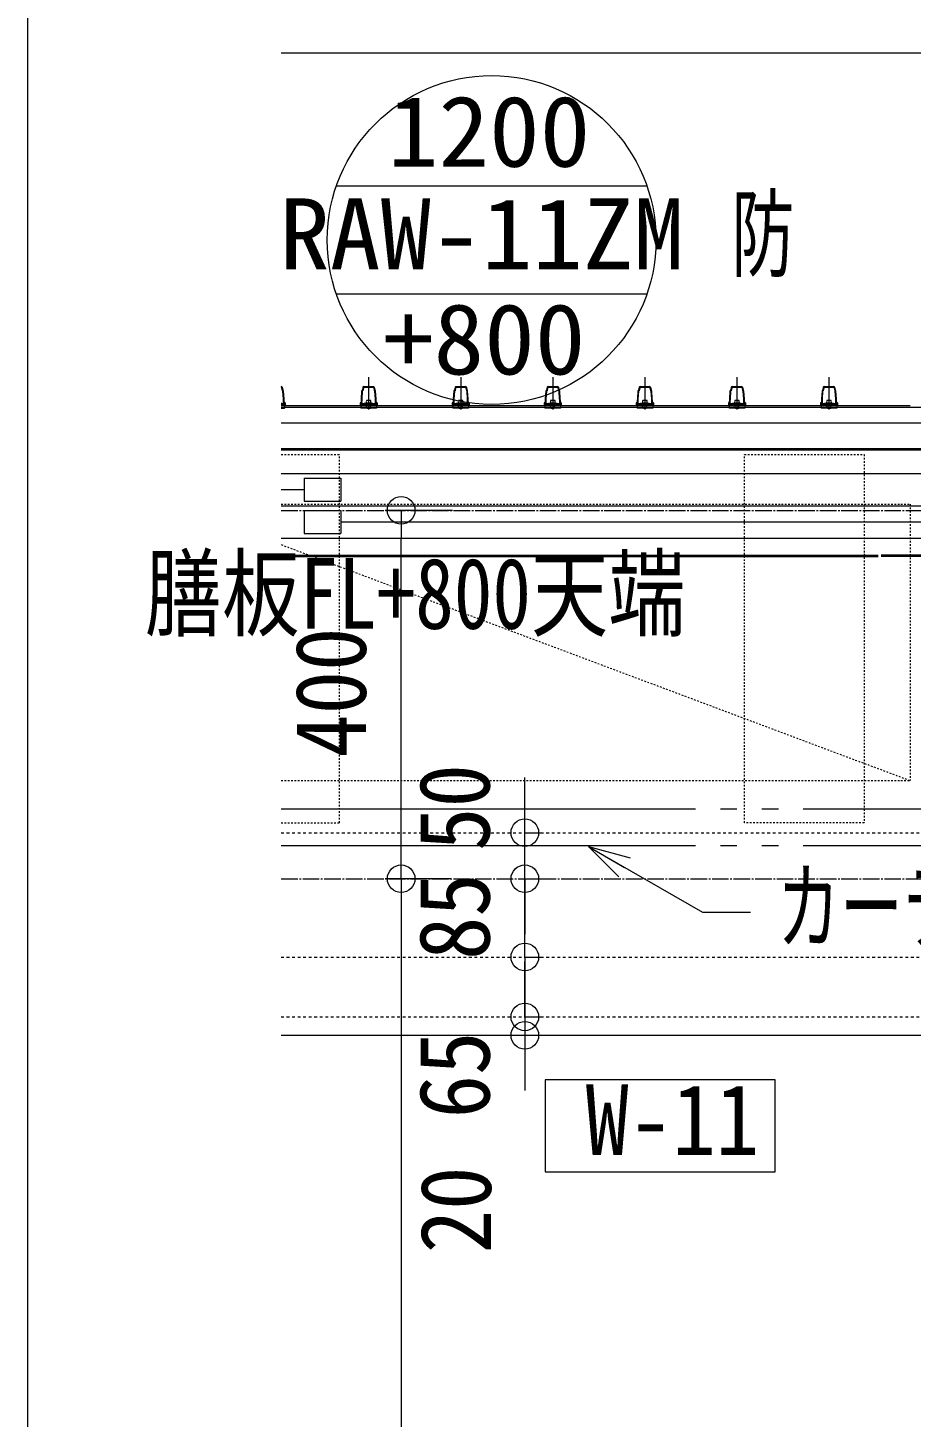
# Model space of a CAD drawing. Units: millimetres at full size, sheet at 1:30. Extents: x -17796 to 21385, y -23279 to 7734.
# Drawn here: x 11809 to 12768, y 2296 to 3805 of the extents above; entities that cross this region are included whole.
import ezdxf
from ezdxf.enums import TextEntityAlignment as Align

# ---------------------------------------------------------------- set-up
doc = ezdxf.new("R2010")
doc.units = ezdxf.units.MM
doc.header["$LTSCALE"] = 30
for name, pattern in [('USER10', [0.12, 0.06, -0.06]), ('USER14', [18.9, 15, -0.9, 0.6, -0.9, 0.6, -0.9]), ('USER4', [0.78, 0.6, -0.06, 0.06, -0.06]), ('USER7', [0.2, 0.1, -0.1])]:
    doc.linetypes.add(name, pattern=pattern)
for name, color, linetype, lineweight in [('0-1_(W)電灯', 253, 'Continuous', 18), ('0-B_0_6P', 54, 'USER4', 18), ('1-8_CH表記', 2, 'Continuous', 18), ('3-8_符号', 6, 'Continuous', 18)]:
    doc.layers.add(name, color=color, linetype=linetype, lineweight=lineweight)
doc.styles.add('ＭＳ ゴシック', font='')
doc.styles.get('ＭＳ ゴシック').set_extended_font_data('MS Gothic')

msp = doc.modelspace()

# ---------------------------------------------------------------- linework, layer by layer
at = {"layer": '0-1_(W)電灯', "color": 6}
for p, q in [((12084.07, 3777.68), (12804.07, 3777.68)), ((12481.33, 3633.13), (12144.05, 3633.13)), ((12481.33, 3515.86), (12144.05, 3515.86)), ((12226.04, 2880.96), (12196.91, 2880.96)), ((12214.41, 2850.96), (12214.41, -689.04)), ((12084.07, 2710.96), (13315.07, 2710.96))]:
    msp.add_line(p, q, dxfattribs=at)
at = {"layer": '0-1_(W)電灯', "color": 9}
for p, q in [((12179.07, 3425.56), (12179.07, 3390.33)), ((12279.07, 3425.56), (12279.07, 3390.33)), ((12379.07, 3425.56), (12379.07, 3390.33)), ((12479.07, 3425.56), (12479.07, 3390.33)), ((12579.07, 3425.56), (12579.07, 3390.33)), ((12679.07, 3425.56), (12679.07, 3390.33)), ((12084.07, 3415.47), (12084.24, 3415.47)), ((12084.64, 3413.96), (12085.24, 3410.76)), ((12085.22, 3414.66), (12085.82, 3411.46)), ((12085.24, 3410.76), (12085.45, 3410.76)), ((12086.5, 3402.13), (12085.95, 3410.29)), ((12087.2, 3402.17), (12086.63, 3410.54)), ((12171.51, 3410.54), (12170.93, 3402.17)), ((12172.19, 3410.29), (12171.63, 3402.13)), ((12172.92, 3414.66), (12172.32, 3411.46)), ((12172.69, 3410.76), (12172.9, 3410.76)), ((12173.5, 3413.96), (12172.9, 3410.76)), ((12173.9, 3415.47), (12184.24, 3415.47)), ((12174.48, 3414.77), (12183.66, 3414.77)), ((12184.64, 3413.96), (12185.24, 3410.76)), ((12185.22, 3414.66), (12185.82, 3411.46)), ((12185.24, 3410.76), (12185.45, 3410.76)), ((12186.5, 3402.13), (12185.95, 3410.29)), ((12187.2, 3402.17), (12186.63, 3410.54)), ((12271.51, 3410.54), (12270.93, 3402.17)), ((12272.19, 3410.29), (12271.63, 3402.13)), ((12272.92, 3414.66), (12272.32, 3411.46)), ((12272.69, 3410.76), (12272.9, 3410.76)), ((12273.5, 3413.96), (12272.9, 3410.76)), ((12273.9, 3415.47), (12284.24, 3415.47)), ((12274.48, 3414.77), (12283.66, 3414.77)), ((12284.64, 3413.96), (12285.24, 3410.76)), ((12285.22, 3414.66), (12285.82, 3411.46)), ((12285.24, 3410.76), (12285.45, 3410.76)), ((12286.5, 3402.13), (12285.95, 3410.29)), ((12287.2, 3402.17), (12286.63, 3410.54)), ((12371.51, 3410.54), (12370.93, 3402.17)), ((12372.19, 3410.29), (12371.63, 3402.13)), ((12372.92, 3414.66), (12372.32, 3411.46)), ((12372.69, 3410.76), (12372.9, 3410.76)), ((12373.5, 3413.96), (12372.9, 3410.76)), ((12373.9, 3415.47), (12384.24, 3415.47)), ((12374.48, 3414.77), (12383.66, 3414.77)), ((12384.64, 3413.96), (12385.24, 3410.76)), ((12385.22, 3414.66), (12385.82, 3411.46)), ((12385.24, 3410.76), (12385.45, 3410.76)), ((12386.5, 3402.13), (12385.95, 3410.29)), ((12387.2, 3402.17), (12386.63, 3410.54)), ((12471.51, 3410.54), (12470.93, 3402.17)), ((12472.19, 3410.29), (12471.63, 3402.13)), ((12472.92, 3414.66), (12472.32, 3411.46)), ((12472.69, 3410.76), (12472.9, 3410.76)), ((12473.5, 3413.96), (12472.9, 3410.76)), ((12473.9, 3415.47), (12484.24, 3415.47)), ((12474.48, 3414.77), (12483.66, 3414.77)), ((12484.64, 3413.96), (12485.24, 3410.76)), ((12485.22, 3414.66), (12485.82, 3411.46)), ((12485.24, 3410.76), (12485.45, 3410.76)), ((12486.5, 3402.13), (12485.95, 3410.29)), ((12487.2, 3402.17), (12486.63, 3410.54)), ((12571.51, 3410.54), (12570.93, 3402.17)), ((12572.19, 3410.29), (12571.63, 3402.13)), ((12572.92, 3414.66), (12572.32, 3411.46)), ((12572.69, 3410.76), (12572.9, 3410.76)), ((12573.5, 3413.96), (12572.9, 3410.76)), ((12573.9, 3415.47), (12584.24, 3415.47)), ((12574.48, 3414.77), (12583.66, 3414.77)), ((12584.64, 3413.96), (12585.24, 3410.76)), ((12585.22, 3414.66), (12585.82, 3411.46)), ((12585.24, 3410.76), (12585.45, 3410.76)), ((12586.5, 3402.13), (12585.95, 3410.29)), ((12587.2, 3402.17), (12586.63, 3410.54)), ((12671.51, 3410.54), (12670.93, 3402.17)), ((12672.19, 3410.29), (12671.63, 3402.13)), ((12672.92, 3414.66), (12672.32, 3411.46)), ((12672.69, 3410.76), (12672.9, 3410.76)), ((12673.5, 3413.96), (12672.9, 3410.76)), ((12673.9, 3415.47), (12684.24, 3415.47)), ((12674.48, 3414.77), (12683.66, 3414.77)), ((12684.64, 3413.96), (12685.24, 3410.76)), ((12685.22, 3414.66), (12685.82, 3411.46)), ((12685.24, 3410.76), (12685.45, 3410.76)), ((12686.5, 3402.13), (12685.95, 3410.29)), ((12687.2, 3402.17), (12686.63, 3410.54)), ((12084.07, 3395.56), (12087.57, 3395.56)), ((12084.07, 3394.76), (12087.57, 3394.76)), ((12087.32, 3398.77), (12087.32, 3396.56)), ((12087.57, 3397.56), (12087.57, 3391.76)), ((12088.37, 3397.56), (12087.57, 3397.56)), ((12088.37, 3397.56), (12088.37, 3395.56)), ((12169.77, 3397.56), (12169.77, 3395.56)), ((12170.57, 3397.56), (12169.77, 3397.56)), ((12170.57, 3397.56), (12170.57, 3391.76)), ((12187.57, 3395.56), (12170.57, 3395.56)), ((12187.57, 3394.76), (12170.57, 3394.76)), ((12170.82, 3398.77), (12170.82, 3396.56)), ((12176.07, 3397.37), (12176.07, 3396.97)), ((12177.07, 3400.46), (12181.07, 3400.46)), ((12177.07, 3395.56), (12177.07, 3397.46)), ((12177.07, 3392.96), (12177.07, 3395.5)), ((12181.07, 3395.56), (12181.07, 3397.46)), ((12181.07, 3392.96), (12181.07, 3395.5)), ((12182.07, 3397.37), (12182.07, 3396.97)), ((12187.32, 3398.77), (12187.32, 3396.56)), ((12187.57, 3397.56), (12187.57, 3391.76)), ((12188.37, 3397.56), (12187.57, 3397.56)), ((12188.37, 3397.56), (12188.37, 3395.56)), ((12269.77, 3397.56), (12269.77, 3395.56)), ((12270.57, 3397.56), (12269.77, 3397.56)), ((12270.57, 3397.56), (12270.57, 3391.76)), ((12287.57, 3395.56), (12270.57, 3395.56)), ((12287.57, 3394.76), (12270.57, 3394.76)), ((12270.82, 3398.77), (12270.82, 3396.56)), ((12276.07, 3397.37), (12276.07, 3396.97)), ((12277.07, 3400.46), (12281.07, 3400.46)), ((12277.07, 3395.56), (12277.07, 3397.46)), ((12277.07, 3392.96), (12277.07, 3395.5)), ((12281.07, 3395.56), (12281.07, 3397.46)), ((12281.07, 3392.96), (12281.07, 3395.5)), ((12282.07, 3397.37), (12282.07, 3396.97)), ((12287.32, 3398.77), (12287.32, 3396.56)), ((12287.57, 3397.56), (12287.57, 3391.76)), ((12288.37, 3397.56), (12287.57, 3397.56)), ((12288.37, 3397.56), (12288.37, 3395.56)), ((12369.77, 3397.56), (12369.77, 3395.56)), ((12370.57, 3397.56), (12369.77, 3397.56)), ((12370.57, 3397.56), (12370.57, 3391.76)), ((12387.57, 3395.56), (12370.57, 3395.56)), ((12387.57, 3394.76), (12370.57, 3394.76)), ((12370.82, 3398.77), (12370.82, 3396.56)), ((12376.07, 3397.37), (12376.07, 3396.97)), ((12377.07, 3400.46), (12381.07, 3400.46)), ((12377.07, 3395.56), (12377.07, 3397.46)), ((12377.07, 3392.96), (12377.07, 3395.5)), ((12381.07, 3395.56), (12381.07, 3397.46)), ((12381.07, 3392.96), (12381.07, 3395.5)), ((12382.07, 3397.37), (12382.07, 3396.97)), ((12387.32, 3398.77), (12387.32, 3396.56)), ((12387.57, 3397.56), (12387.57, 3391.76)), ((12388.37, 3397.56), (12387.57, 3397.56)), ((12388.37, 3397.56), (12388.37, 3395.56)), ((12469.77, 3397.56), (12469.77, 3395.56)), ((12470.57, 3397.56), (12469.77, 3397.56)), ((12470.57, 3397.56), (12470.57, 3391.76)), ((12487.57, 3395.56), (12470.57, 3395.56)), ((12487.57, 3394.76), (12470.57, 3394.76)), ((12470.82, 3398.77), (12470.82, 3396.56)), ((12476.07, 3397.37), (12476.07, 3396.97)), ((12477.07, 3400.46), (12481.07, 3400.46)), ((12477.07, 3395.56), (12477.07, 3397.46)), ((12477.07, 3392.96), (12477.07, 3395.5)), ((12481.07, 3395.56), (12481.07, 3397.46)), ((12481.07, 3392.96), (12481.07, 3395.5)), ((12482.07, 3397.37), (12482.07, 3396.97)), ((12487.32, 3398.77), (12487.32, 3396.56)), ((12487.57, 3397.56), (12487.57, 3391.76)), ((12488.37, 3397.56), (12487.57, 3397.56)), ((12488.37, 3397.56), (12488.37, 3395.56)), ((12569.77, 3397.56), (12569.77, 3395.56)), ((12570.57, 3397.56), (12569.77, 3397.56)), ((12570.57, 3397.56), (12570.57, 3391.76)), ((12587.57, 3395.56), (12570.57, 3395.56)), ((12587.57, 3394.76), (12570.57, 3394.76)), ((12570.82, 3398.77), (12570.82, 3396.56)), ((12576.07, 3397.37), (12576.07, 3396.97)), ((12577.07, 3400.46), (12581.07, 3400.46)), ((12577.07, 3395.56), (12577.07, 3397.46)), ((12577.07, 3392.96), (12577.07, 3395.5)), ((12581.07, 3395.56), (12581.07, 3397.46)), ((12581.07, 3392.96), (12581.07, 3395.5)), ((12582.07, 3397.37), (12582.07, 3396.97)), ((12587.32, 3398.77), (12587.32, 3396.56)), ((12587.57, 3397.56), (12587.57, 3391.76)), ((12588.37, 3397.56), (12587.57, 3397.56)), ((12588.37, 3397.56), (12588.37, 3395.56)), ((12669.77, 3397.56), (12669.77, 3395.56)), ((12670.57, 3397.56), (12669.77, 3397.56)), ((12670.57, 3397.56), (12670.57, 3391.76)), ((12687.57, 3395.56), (12670.57, 3395.56)), ((12687.57, 3394.76), (12670.57, 3394.76)), ((12670.82, 3398.77), (12670.82, 3396.56)), ((12676.07, 3397.37), (12676.07, 3396.97)), ((12677.07, 3400.46), (12681.07, 3400.46)), ((12677.07, 3395.56), (12677.07, 3397.46)), ((12677.07, 3392.96), (12677.07, 3395.5)), ((12681.07, 3395.56), (12681.07, 3397.46)), ((12681.07, 3392.96), (12681.07, 3395.5)), ((12682.07, 3397.37), (12682.07, 3396.97)), ((12687.32, 3398.77), (12687.32, 3396.56)), ((12687.57, 3397.56), (12687.57, 3391.76)), ((12688.37, 3397.56), (12687.57, 3397.56)), ((12688.37, 3397.56), (12688.37, 3395.56)), ((12084.07, 3392.96), (12747.83, 3392.96)), ((12084.07, 3391.76), (12087.57, 3391.76)), ((12187.57, 3391.76), (12170.57, 3391.76)), ((12177.47, 3392.06), (12175.47, 3392.96)), ((12177.47, 3392.06), (12180.67, 3392.06)), ((12180.67, 3392.06), (12182.67, 3392.96)), ((12287.57, 3391.76), (12270.57, 3391.76)), ((12277.47, 3392.06), (12275.47, 3392.96)), ((12277.47, 3392.06), (12280.67, 3392.06)), ((12280.67, 3392.06), (12282.67, 3392.96)), ((12387.57, 3391.76), (12370.57, 3391.76)), ((12377.47, 3392.06), (12375.47, 3392.96)), ((12377.47, 3392.06), (12380.67, 3392.06)), ((12380.67, 3392.06), (12382.67, 3392.96)), ((12487.57, 3391.76), (12470.57, 3391.76)), ((12477.47, 3392.06), (12475.47, 3392.96)), ((12477.47, 3392.06), (12480.67, 3392.06)), ((12480.67, 3392.06), (12482.67, 3392.96)), ((12587.57, 3391.76), (12570.57, 3391.76)), ((12577.47, 3392.06), (12575.47, 3392.96)), ((12577.47, 3392.06), (12580.67, 3392.06)), ((12580.67, 3392.06), (12582.67, 3392.96)), ((12687.57, 3391.76), (12670.57, 3391.76)), ((12677.47, 3392.06), (12675.47, 3392.96)), ((12677.47, 3392.06), (12680.67, 3392.06)), ((12680.67, 3392.06), (12682.67, 3392.96)), ((12748.02, 3392.96), (12841.07, 3392.96)), ((12084.07, 3375.96), (12755.42, 3375.96)), ((12755.42, 3375.96), (12841.07, 3375.96)), ((12084.07, 3347.96), (12735.57, 3347.96)), ((12084.07, 3346.76), (12735.57, 3346.76)), ((12735.57, 3347.96), (12858.07, 3347.96)), ((12735.57, 3346.76), (12873.07, 3346.76)), ((12084.07, 3320.96), (12834.07, 3320.96)), ((12109.07, 3315.96), (12149.07, 3315.96)), ((12109.07, 3315.96), (12109.07, 3290.96)), ((12149.07, 3315.96), (12149.07, 3290.96)), ((12084.07, 3303.46), (12109.07, 3303.46)), ((12109.07, 3290.96), (12149.07, 3290.96)), ((12109.07, 3280.96), (12149.07, 3280.96)), ((12109.07, 3280.96), (12109.07, 3255.96)), ((12149.07, 3280.96), (12149.07, 3255.96)), ((12149.07, 3268.46), (12796.07, 3268.46)), ((12084.07, 3250.96), (12834.07, 3250.96)), ((12084.07, 3250.96), (12834.07, 3250.96)), ((12109.07, 3255.96), (12149.07, 3255.96)), ((12084.07, 3232.46), (12732.57, 3232.46)), ((12084.07, 3230.96), (12732.57, 3230.96)), ((12849.07, 3232.46), (12735.57, 3232.46)), ((12849.07, 3230.96), (12735.57, 3230.96))]:
    msp.add_line(p, q, dxfattribs=at)
at = {"layer": '0-1_(W)電灯', "color": 7}
for p, q in [((12084.07, 3285.96), (12834.07, 3285.96)), ((12214.41, 3280.96), (12214.41, 3250.96)), ((12348.72, 2930.96), (12348.72, 2960.96)), ((12418, 2915.82), (12456.97, 2893.32)), ((12214.41, 2880.96), (12214.41, 2910.96)), ((12348.72, 2880.96), (12348.72, 2910.96)), ((12214.41, 2880.96), (12214.41, 2850.96)), ((12348.72, 2880.96), (12348.72, 2850.96)), ((12348.72, 2795.96), (12348.72, 2825.96)), ((12348.72, 2795.96), (12348.72, 2765.96)), ((12348.72, 2730.96), (12348.72, 2760.96)), ((12348.72, 2730.96), (12348.72, 2700.96)), ((12348.72, 2710.96), (12348.72, 2680.96))]:
    msp.add_line(p, q, dxfattribs=at)
at = {"layer": '0-1_(W)電灯', "color": 171}
for p, q in [((12270.2, 3280.96), (12196.91, 3280.96)), ((12214.41, 2910.96), (12214.41, 3250.96)), ((12348.72, 2960.96), (12348.72, 2990.96)), ((12348.72, 2910.96), (12348.72, 2940.96)), ((12348.72, 2930.96), (12366.22, 2930.96)), ((12348.72, 2880.96), (12348.72, 2930.96)), ((12268.05, 2880.96), (12196.91, 2880.96)), ((12348.72, 2880.96), (12366.22, 2880.96)), ((12348.72, 2795.96), (12348.72, 2880.96)), ((12348.72, 2880.96), (12366.22, 2880.96)), ((12348.72, 2825.96), (12348.72, 2855.96)), ((12348.72, 2850.96), (12348.72, 2820.96)), ((12348.72, 2795.96), (12366.22, 2795.96)), ((12348.72, 2795.96), (12366.22, 2795.96)), ((12348.72, 2760.96), (12348.72, 2790.96)), ((12348.72, 2765.96), (12348.72, 2735.96)), ((12348.72, 2730.96), (12366.22, 2730.96)), ((12348.72, 2730.96), (12348.72, 2710.96)), ((12348.72, 2710.96), (12366.22, 2710.96)), ((12348.72, 2700.96), (12348.72, 2670.96)), ((12348.72, 2680.96), (12348.72, 2650.96))]:
    msp.add_line(p, q, dxfattribs=at)
at = {"layer": '0-1_(W)電灯', "color": 3, "linetype": 'USER14'}
for p, q in [((12084.07, 2956.96), (12949.07, 2956.96)), ((12084.07, 2916.96), (12949.07, 2916.96))]:
    msp.add_line(p, q, dxfattribs=at)
at = {"layer": '0-1_(W)電灯', "color": 142, "linetype": 'USER7'}
for p, q in [((12084.07, 2930.96), (13309.07, 2930.96)), ((12084.07, 2795.96), (13384.07, 2795.96))]:
    msp.add_line(p, q, dxfattribs=at)
at = {"layer": '0-1_(W)電灯', "color": 54, "linetype": 'USER4'}
msp.add_line((12084.07, 2880.96), (13384.07, 2880.96), dxfattribs=at)
at = {"layer": '0-1_(W)電灯', "color": 4, "linetype": 'USER7'}
msp.add_line((12084.07, 2730.96), (13384.07, 2730.96), dxfattribs=at)
at = {"layer": '0-1_(W)電灯', "color": 9}
for points in [[(12084.07, 3394.76), (12747.92, 3394.76), (12767.32, 3394.76)], [(12084.07, 3320.96), (12834.07, 3320.96), (12834.07, 3250.96)]]:
    msp.add_lwpolyline(points, dxfattribs=at)
at = {"layer": '0-1_(W)電灯', "color": 7}
msp.add_lwpolyline([(12450.94, 2882.88), (12418, 2915.82), (12463, 2903.76)], dxfattribs=at)
at = {"layer": '0-1_(W)電灯', "color": 94}
msp.add_lwpolyline([(12594, 2844.15), (12542.14, 2844.15), (12418.78, 2915.37)], dxfattribs=at)
at = {"layer": '0-1_(W)電灯', "color": 171}
msp.add_lwpolyline([(12348.72, 2795.96), (12348.72, 2730.96), (12366.22, 2730.96)], dxfattribs=at)
at = {"layer": '0-1_(W)電灯', "color": 2}
msp.add_lwpolyline([(12370.78, 2562.66), (12620.78, 2562.66), (12620.78, 2662.66), (12370.78, 2662.66)], close=True, dxfattribs=at)
at = {"layer": '0-1_(W)電灯', "color": 6}
msp.add_circle((12312.69, 3574.49), 178.54, dxfattribs=at)
at = {"layer": '0-1_(W)電灯', "color": 7}
for centre in [(12214.41, 3280.96), (12348.72, 2930.96), (12214.41, 2880.96), (12214.41, 2880.96), (12348.72, 2880.96), (12348.72, 2880.96), (12348.72, 2795.96), (12348.72, 2795.96), (12348.72, 2730.96), (12348.72, 2730.96), (12348.72, 2710.96)]:
    msp.add_circle(centre, 15, dxfattribs=at)
at = {"layer": '0-1_(W)電灯', "color": 9}
for centre, radius, start, end in [((12083.66, 3413.77), 1, 10.61965, 65.7402), ((12084.24, 3414.47), 1, 10.61965, 90), ((12085.45, 3410.26), 0.5, 3.90049, 90), ((12085.63, 3410.47), 1, 3.90049, 79.19518), ((12172.5, 3410.47), 1, 100.80482, 176.0995), ((12172.69, 3410.26), 0.5, 90, 176.0995), ((12173.9, 3414.47), 1, 90, 169.38034), ((12174.48, 3413.77), 1, 90, 169.38034), ((12183.66, 3413.77), 1, 10.61965, 90), ((12184.24, 3414.47), 1, 10.61965, 90), ((12185.45, 3410.26), 0.5, 3.90049, 90), ((12185.63, 3410.47), 1, 3.90049, 79.19518), ((12272.5, 3410.47), 1, 100.80482, 176.0995), ((12272.69, 3410.26), 0.5, 90, 176.0995), ((12273.9, 3414.47), 1, 90, 169.38034), ((12274.48, 3413.77), 1, 90, 169.38034), ((12283.66, 3413.77), 1, 10.61965, 90), ((12284.24, 3414.47), 1, 10.61965, 90), ((12285.45, 3410.26), 0.5, 3.90049, 90), ((12285.63, 3410.47), 1, 3.90049, 79.19518), ((12372.5, 3410.47), 1, 100.80482, 176.0995), ((12372.69, 3410.26), 0.5, 90, 176.0995), ((12373.9, 3414.47), 1, 90, 169.38034), ((12374.48, 3413.77), 1, 90, 169.38034), ((12383.66, 3413.77), 1, 10.61965, 90), ((12384.24, 3414.47), 1, 10.61965, 90), ((12385.45, 3410.26), 0.5, 3.90049, 90), ((12385.63, 3410.47), 1, 3.90049, 79.19518), ((12472.5, 3410.47), 1, 100.80482, 176.0995), ((12472.69, 3410.26), 0.5, 90, 176.0995), ((12473.9, 3414.47), 1, 90, 169.38034), ((12474.48, 3413.77), 1, 90, 169.38034), ((12483.66, 3413.77), 1, 10.61965, 90), ((12484.24, 3414.47), 1, 10.61965, 90), ((12485.45, 3410.26), 0.5, 3.90049, 90), ((12485.63, 3410.47), 1, 3.90049, 79.19518), ((12572.5, 3410.47), 1, 100.80482, 176.0995), ((12572.69, 3410.26), 0.5, 90, 176.0995), ((12573.9, 3414.47), 1, 90, 169.38034), ((12574.48, 3413.77), 1, 90, 169.38034), ((12583.66, 3413.77), 1, 10.61965, 90), ((12584.24, 3414.47), 1, 10.61965, 90), ((12585.45, 3410.26), 0.5, 3.90049, 90), ((12585.63, 3410.47), 1, 3.90049, 79.19518), ((12672.5, 3410.47), 1, 100.80482, 176.0995), ((12672.69, 3410.26), 0.5, 90, 176.0995), ((12673.9, 3414.47), 1, 90, 169.38034), ((12674.48, 3413.77), 1, 90, 169.38034), ((12683.66, 3413.77), 1, 10.61965, 90), ((12684.24, 3414.47), 1, 10.61965, 90), ((12685.45, 3410.26), 0.5, 3.90049, 90), ((12685.63, 3410.47), 1, 3.90049, 79.19518), ((12079.07, 3295.82), 101.2, 86.33082, 87.16803), ((12079.07, 3295.82), 100, 85.88365, 87.13402), ((12085.61, 3397.81), 1, 266.33082, 358.85397), ((12086.32, 3396.56), 1, 265.88364, 0), ((12037.32, 3398.77), 49.3, 358.85397, 3.90049), ((12037.32, 3398.77), 50, 0, 3.90049), ((12087.57, 3395.56), 0.8, 270, 0), ((12170.57, 3395.56), 0.8, 180.00001, 270), ((12220.82, 3398.77), 50, 176.0995, 180.00001), ((12171.82, 3396.56), 1, 180.00001, 274.11636), ((12220.82, 3398.77), 49.3, 176.0995, 181.14603), ((12172.53, 3397.81), 1, 181.14602, 273.66918), ((12179.07, 3295.82), 100, 85.88365, 94.11636), ((12179.07, 3295.82), 101.2, 91.69874, 93.66918), ((12179.07, 3295.82), 101.6, 88.30795, 91.69205), ((12178.67, 3398.96), 2.19, 136.84761, 223.15239), ((12179.47, 3398.96), 2.19, 316.84761, 43.15239), ((12179.07, 3295.82), 101.2, 86.33082, 88.30126), ((12185.61, 3397.81), 1, 266.33082, 358.85397), ((12186.32, 3396.56), 1, 265.88364, 0), ((12137.32, 3398.77), 49.3, 358.85397, 3.90049), ((12137.32, 3398.77), 50, 0, 3.90049), ((12187.57, 3395.56), 0.8, 270, 0), ((12270.57, 3395.56), 0.8, 180.00001, 270), ((12320.82, 3398.77), 50, 176.0995, 180.00001), ((12271.82, 3396.56), 1, 180.00001, 274.11636), ((12320.82, 3398.77), 49.3, 176.0995, 181.14603), ((12272.53, 3397.81), 1, 181.14602, 273.66918), ((12279.07, 3295.82), 100, 85.88365, 94.11636), ((12279.07, 3295.82), 101.2, 91.69874, 93.66918), ((12279.07, 3295.82), 101.6, 88.30795, 91.69205), ((12278.67, 3398.96), 2.19, 136.84761, 223.15239), ((12279.47, 3398.96), 2.19, 316.84761, 43.15239), ((12279.07, 3295.82), 101.2, 86.33082, 88.30126), ((12285.61, 3397.81), 1, 266.33082, 358.85397), ((12286.32, 3396.56), 1, 265.88364, 0), ((12237.32, 3398.77), 49.3, 358.85397, 3.90049), ((12237.32, 3398.77), 50, 0, 3.90049), ((12287.57, 3395.56), 0.8, 270, 0), ((12370.57, 3395.56), 0.8, 180.00001, 270), ((12420.82, 3398.77), 50, 176.0995, 180.00001), ((12371.82, 3396.56), 1, 180.00001, 274.11636), ((12420.82, 3398.77), 49.3, 176.0995, 181.14603), ((12372.53, 3397.81), 1, 181.14602, 273.66918), ((12379.07, 3295.82), 100, 85.88365, 94.11636), ((12379.07, 3295.82), 101.2, 91.69874, 93.66918), ((12379.07, 3295.82), 101.6, 88.30795, 91.69205), ((12378.67, 3398.96), 2.19, 136.84761, 223.15239), ((12379.47, 3398.96), 2.19, 316.84761, 43.15239), ((12379.07, 3295.82), 101.2, 86.33082, 88.30126), ((12385.61, 3397.81), 1, 266.33082, 358.85397), ((12386.32, 3396.56), 1, 265.88364, 0), ((12337.32, 3398.77), 49.3, 358.85397, 3.90049), ((12337.32, 3398.77), 50, 0, 3.90049), ((12387.57, 3395.56), 0.8, 270, 0), ((12470.57, 3395.56), 0.8, 180.00001, 270), ((12520.82, 3398.77), 50, 176.0995, 180.00001), ((12471.82, 3396.56), 1, 180.00001, 274.11636), ((12520.82, 3398.77), 49.3, 176.0995, 181.14603), ((12472.53, 3397.81), 1, 181.14602, 273.66918), ((12479.07, 3295.82), 100, 85.88365, 94.11636), ((12479.07, 3295.82), 101.2, 91.69874, 93.66918), ((12479.07, 3295.82), 101.6, 88.30795, 91.69205), ((12478.67, 3398.96), 2.19, 136.84761, 223.15239), ((12479.47, 3398.96), 2.19, 316.84761, 43.15239), ((12479.07, 3295.82), 101.2, 86.33082, 88.30126), ((12485.61, 3397.81), 1, 266.33082, 358.85397), ((12486.32, 3396.56), 1, 265.88364, 0), ((12437.32, 3398.77), 49.3, 358.85397, 3.90049), ((12437.32, 3398.77), 50, 0, 3.90049), ((12487.57, 3395.56), 0.8, 270, 0), ((12570.57, 3395.56), 0.8, 180.00001, 270), ((12620.82, 3398.77), 50, 176.0995, 180.00001), ((12571.82, 3396.56), 1, 180.00001, 274.11636), ((12620.82, 3398.77), 49.3, 176.0995, 181.14603), ((12572.53, 3397.81), 1, 181.14602, 273.66918), ((12579.07, 3295.82), 100, 85.88365, 94.11636), ((12579.07, 3295.82), 101.2, 91.69874, 93.66918), ((12579.07, 3295.82), 101.6, 88.30795, 91.69205), ((12578.67, 3398.96), 2.19, 136.84761, 223.15239), ((12579.47, 3398.96), 2.19, 316.84761, 43.15239), ((12579.07, 3295.82), 101.2, 86.33082, 88.30126), ((12585.61, 3397.81), 1, 266.33082, 358.85397), ((12586.32, 3396.56), 1, 265.88364, 0), ((12537.32, 3398.77), 49.3, 358.85397, 3.90049), ((12537.32, 3398.77), 50, 0, 3.90049), ((12587.57, 3395.56), 0.8, 270, 0), ((12670.57, 3395.56), 0.8, 180.00001, 270), ((12720.82, 3398.77), 50, 176.0995, 180.00001), ((12671.82, 3396.56), 1, 180.00001, 274.11636), ((12720.82, 3398.77), 49.3, 176.0995, 181.14603), ((12672.53, 3397.81), 1, 181.14602, 273.66918), ((12679.07, 3295.82), 100, 85.88365, 94.11636), ((12679.07, 3295.82), 101.2, 91.69874, 93.66918), ((12679.07, 3295.82), 101.6, 88.30795, 91.69205), ((12678.67, 3398.96), 2.19, 136.84761, 223.15239), ((12679.47, 3398.96), 2.19, 316.84761, 43.15239), ((12679.07, 3295.82), 101.2, 86.33082, 88.30126), ((12685.61, 3397.81), 1, 266.33082, 358.85397), ((12686.32, 3396.56), 1, 265.88364, 0), ((12637.32, 3398.77), 49.3, 358.85397, 3.90049), ((12637.32, 3398.77), 50, 0, 3.90049), ((12687.57, 3395.56), 0.8, 270, 0)]:
    msp.add_arc(centre, radius, start, end, dxfattribs=at)
at = {"layer": '0-B_0_6P'}
msp.add_line((12084.07, 3280.96), (20784.07, 3280.96), dxfattribs=at)
at = {"layer": '1-8_CH表記'}
msp.add_line((11808.91, -5189.04), (11808.91, 4750.96), dxfattribs=at)
at = {"layer": '3-8_符号', "linetype": 'USER10'}
for p, q in [((12084.07, 3341.59), (12147.37, 3341.59)), ((12147.37, 2941.59), (12147.37, 3341.59)), ((12717.37, 3341.59), (12717.37, 2941.59)), ((12084.07, 3287.52), (12767.37, 3287.52)), ((12767.37, 3287.52), (12767.37, 2987.52)), ((12084.07, 3243.76), (12767.37, 2987.52)), ((12084.07, 2987.52), (12767.37, 2987.52)), ((12084.07, 2941.59), (12147.37, 2941.59)), ((12717.37, 2941.59), (12587.37, 2941.59))]:
    msp.add_line(p, q, dxfattribs=at)
msp.add_lwpolyline([(12587.37, 2941.59), (12587.37, 3341.59), (12717.37, 3341.59)], dxfattribs=at)

# ---------------------------------------------------------------- texts
at = {"layer": '0-1_(W)電灯', "color": 6, "style": 'ＭＳ ゴシック'}
for s, width, p in [('1200', 1.05, (12199.97, 3630.97)), ('防', 0.65, (12573.14, 3519.69)), ('RAW-11ZM', 1.05, (12082.02, 3519.69)), ('+800', 1.05, (12194.64, 3405.46))]:
    msp.add_text(s, height=76.97, dxfattribs=dict(at, width=width)).set_placement(p, align=Align.BOTTOM_LEFT)
at = {"layer": '0-1_(W)電灯', "color": 94, "style": 'ＭＳ ゴシック'}
for s, width, p in [('膳板FL+800天端', 0.8, (11936.07, 3129.27)), ('カーテンレール', 0.65, (12622.66, 2789.35))]:
    msp.add_text(s, height=76.97, dxfattribs=dict(at, width=width)).set_placement(p, align=Align.BOTTOM_LEFT)
at = {"layer": '0-1_(W)電灯', "color": 9, "style": 'ＭＳ ゴシック', "width": 0.9}
for s, p in [('400', (12199.22, 3012.38)), ('50', (12333.52, 2911.24)), ('85', (12333.52, 2792.74)), ('65', (12333.52, 2620.82)), ('20', (12335.02, 2474.26))]:
    msp.add_text(s, height=76.97, rotation=90, dxfattribs=at).set_placement(p, align=Align.BOTTOM_LEFT)
at = {"layer": '0-1_(W)電灯', "color": 2, "style": 'ＭＳ ゴシック', "width": 0.9}
msp.add_text('W-11', height=76.97, dxfattribs=at).set_placement((12414.63, 2557.85), align=Align.BOTTOM_LEFT)

doc.saveas('drawing.dxf')
